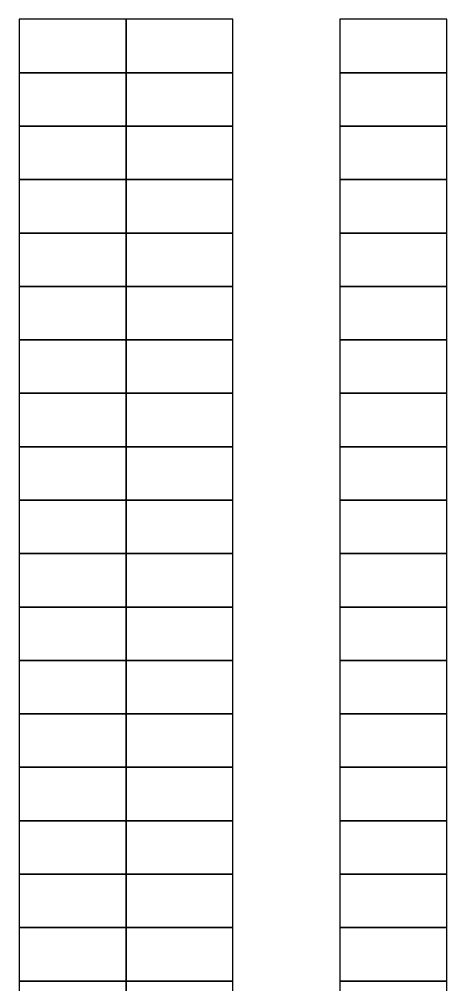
# Model space of a CAD drawing. Header units: millimetres. Extents: x 409504 to 410674, y 7402686 to 14806894.
# Drawn here: x 410050.04 to 410070.04, y 7402859.85 to 7402905.02 of the extents above; entities that cross this region are included whole.
import ezdxf

# ---------------------------------------------------------------- set-up
doc = ezdxf.new("R2010")
doc.units = ezdxf.units.MM
doc.layers.add('.. Vagas de Garagem', color=2, linetype='Continuous')

msp = doc.modelspace()

# ---------------------------------------------------------------- linework, layer by layer
at = {"layer": '.. Vagas de Garagem'}
for points in [[(410055.044, 7402905.017), (410050.044, 7402905.017), (410050.044, 7402902.517), (410055.044, 7402902.517), (410055.044, 7402905.017)], [(410060.044, 7402905.017), (410055.044, 7402905.017), (410055.044, 7402902.517), (410060.044, 7402902.517), (410060.044, 7402905.017)], [(410070.044, 7402905.017), (410065.044, 7402905.017), (410065.044, 7402902.517), (410070.044, 7402902.517), (410070.044, 7402905.017)], [(410055.044, 7402902.517), (410050.044, 7402902.517), (410050.044, 7402900.017), (410055.044, 7402900.017), (410055.044, 7402902.517)], [(410060.044, 7402902.517), (410055.044, 7402902.517), (410055.044, 7402900.017), (410060.044, 7402900.017), (410060.044, 7402902.517)], [(410070.044, 7402902.517), (410065.044, 7402902.517), (410065.044, 7402900.017), (410070.044, 7402900.017), (410070.044, 7402902.517)], [(410055.044, 7402900.017), (410050.044, 7402900.017), (410050.044, 7402897.517), (410055.044, 7402897.517), (410055.044, 7402900.017)], [(410060.044, 7402900.017), (410055.044, 7402900.017), (410055.044, 7402897.517), (410060.044, 7402897.517), (410060.044, 7402900.017)], [(410070.044, 7402900.017), (410065.044, 7402900.017), (410065.044, 7402897.517), (410070.044, 7402897.517), (410070.044, 7402900.017)], [(410055.044, 7402897.517), (410050.044, 7402897.517), (410050.044, 7402895.017), (410055.044, 7402895.017), (410055.044, 7402897.517)], [(410060.044, 7402897.517), (410055.044, 7402897.517), (410055.044, 7402895.017), (410060.044, 7402895.017), (410060.044, 7402897.517)], [(410070.044, 7402897.517), (410065.044, 7402897.517), (410065.044, 7402895.017), (410070.044, 7402895.017), (410070.044, 7402897.517)], [(410055.044, 7402895.017), (410050.044, 7402895.017), (410050.044, 7402892.517), (410055.044, 7402892.517), (410055.044, 7402895.017)], [(410060.044, 7402895.017), (410055.044, 7402895.017), (410055.044, 7402892.517), (410060.044, 7402892.517), (410060.044, 7402895.017)], [(410070.044, 7402895.017), (410065.044, 7402895.017), (410065.044, 7402892.517), (410070.044, 7402892.517), (410070.044, 7402895.017)], [(410055.044, 7402892.517), (410050.044, 7402892.517), (410050.044, 7402890.017), (410055.044, 7402890.017), (410055.044, 7402892.517)], [(410060.044, 7402892.517), (410055.044, 7402892.517), (410055.044, 7402890.017), (410060.044, 7402890.017), (410060.044, 7402892.517)], [(410070.044, 7402892.517), (410065.044, 7402892.517), (410065.044, 7402890.017), (410070.044, 7402890.017), (410070.044, 7402892.517)], [(410055.044, 7402890.017), (410050.044, 7402890.017), (410050.044, 7402887.517), (410055.044, 7402887.517), (410055.044, 7402890.017)], [(410060.044, 7402890.017), (410055.044, 7402890.017), (410055.044, 7402887.517), (410060.044, 7402887.517), (410060.044, 7402890.017)], [(410070.044, 7402890.017), (410065.044, 7402890.017), (410065.044, 7402887.517), (410070.044, 7402887.517), (410070.044, 7402890.017)], [(410055.044, 7402887.517), (410050.044, 7402887.517), (410050.044, 7402885.017), (410055.044, 7402885.017), (410055.044, 7402887.517)], [(410060.044, 7402887.517), (410055.044, 7402887.517), (410055.044, 7402885.017), (410060.044, 7402885.017), (410060.044, 7402887.517)], [(410070.044, 7402887.517), (410065.044, 7402887.517), (410065.044, 7402885.017), (410070.044, 7402885.017), (410070.044, 7402887.517)], [(410055.044, 7402885.017), (410050.044, 7402885.017), (410050.044, 7402882.517), (410055.044, 7402882.517), (410055.044, 7402885.017)], [(410060.044, 7402885.017), (410055.044, 7402885.017), (410055.044, 7402882.517), (410060.044, 7402882.517), (410060.044, 7402885.017)], [(410070.044, 7402885.017), (410065.044, 7402885.017), (410065.044, 7402882.517), (410070.044, 7402882.517), (410070.044, 7402885.017)], [(410055.044, 7402882.517), (410050.044, 7402882.517), (410050.044, 7402880.017), (410055.044, 7402880.017), (410055.044, 7402882.517)], [(410060.044, 7402882.517), (410055.044, 7402882.517), (410055.044, 7402880.017), (410060.044, 7402880.017), (410060.044, 7402882.517)], [(410070.044, 7402882.517), (410065.044, 7402882.517), (410065.044, 7402880.017), (410070.044, 7402880.017), (410070.044, 7402882.517)], [(410055.044, 7402880.017), (410050.044, 7402880.017), (410050.044, 7402877.517), (410055.044, 7402877.517), (410055.044, 7402880.017)], [(410060.044, 7402880.017), (410055.044, 7402880.017), (410055.044, 7402877.517), (410060.044, 7402877.517), (410060.044, 7402880.017)], [(410070.044, 7402880.017), (410065.044, 7402880.017), (410065.044, 7402877.517), (410070.044, 7402877.517), (410070.044, 7402880.017)], [(410055.044, 7402877.517), (410050.044, 7402877.517), (410050.044, 7402875.017), (410055.044, 7402875.017), (410055.044, 7402877.517)], [(410060.044, 7402877.517), (410055.044, 7402877.517), (410055.044, 7402875.017), (410060.044, 7402875.017), (410060.044, 7402877.517)], [(410070.044, 7402877.517), (410065.044, 7402877.517), (410065.044, 7402875.017), (410070.044, 7402875.017), (410070.044, 7402877.517)], [(410055.044, 7402875.017), (410050.044, 7402875.017), (410050.044, 7402872.517), (410055.044, 7402872.517), (410055.044, 7402875.017)], [(410060.044, 7402875.017), (410055.044, 7402875.017), (410055.044, 7402872.517), (410060.044, 7402872.517), (410060.044, 7402875.017)], [(410070.044, 7402875.017), (410065.044, 7402875.017), (410065.044, 7402872.517), (410070.044, 7402872.517), (410070.044, 7402875.017)], [(410055.044, 7402872.517), (410050.044, 7402872.517), (410050.044, 7402870.017), (410055.044, 7402870.017), (410055.044, 7402872.517)], [(410060.044, 7402872.517), (410055.044, 7402872.517), (410055.044, 7402870.017), (410060.044, 7402870.017), (410060.044, 7402872.517)], [(410070.044, 7402872.517), (410065.044, 7402872.517), (410065.044, 7402870.017), (410070.044, 7402870.017), (410070.044, 7402872.517)], [(410055.044, 7402870.017), (410050.044, 7402870.017), (410050.044, 7402867.517), (410055.044, 7402867.517), (410055.044, 7402870.017)], [(410060.044, 7402870.017), (410055.044, 7402870.017), (410055.044, 7402867.517), (410060.044, 7402867.517), (410060.044, 7402870.017)], [(410070.044, 7402870.017), (410065.044, 7402870.017), (410065.044, 7402867.517), (410070.044, 7402867.517), (410070.044, 7402870.017)], [(410055.044, 7402867.517), (410050.044, 7402867.517), (410050.044, 7402865.017), (410055.044, 7402865.017), (410055.044, 7402867.517)], [(410060.044, 7402867.517), (410055.044, 7402867.517), (410055.044, 7402865.017), (410060.044, 7402865.017), (410060.044, 7402867.517)], [(410070.044, 7402867.517), (410065.044, 7402867.517), (410065.044, 7402865.017), (410070.044, 7402865.017), (410070.044, 7402867.517)], [(410055.044, 7402865.017), (410050.044, 7402865.017), (410050.044, 7402862.517), (410055.044, 7402862.517), (410055.044, 7402865.017)], [(410060.044, 7402865.017), (410055.044, 7402865.017), (410055.044, 7402862.517), (410060.044, 7402862.517), (410060.044, 7402865.017)], [(410070.044, 7402865.017), (410065.044, 7402865.017), (410065.044, 7402862.517), (410070.044, 7402862.517), (410070.044, 7402865.017)], [(410055.044, 7402862.517), (410050.044, 7402862.517), (410050.044, 7402860.017), (410055.044, 7402860.017), (410055.044, 7402862.517)], [(410060.044, 7402862.517), (410055.044, 7402862.517), (410055.044, 7402860.017), (410060.044, 7402860.017), (410060.044, 7402862.517)], [(410070.044, 7402862.517), (410065.044, 7402862.517), (410065.044, 7402860.017), (410070.044, 7402860.017), (410070.044, 7402862.517)], [(410055.044, 7402860.017), (410050.044, 7402860.017), (410050.044, 7402857.517), (410055.044, 7402857.517), (410055.044, 7402860.017)], [(410060.044, 7402860.017), (410055.044, 7402860.017), (410055.044, 7402857.517), (410060.044, 7402857.517), (410060.044, 7402860.017)], [(410070.044, 7402860.017), (410065.044, 7402860.017), (410065.044, 7402857.517), (410070.044, 7402857.517), (410070.044, 7402860.017)]]:
    msp.add_lwpolyline(points, dxfattribs=at)

doc.saveas('drawing.dxf')
